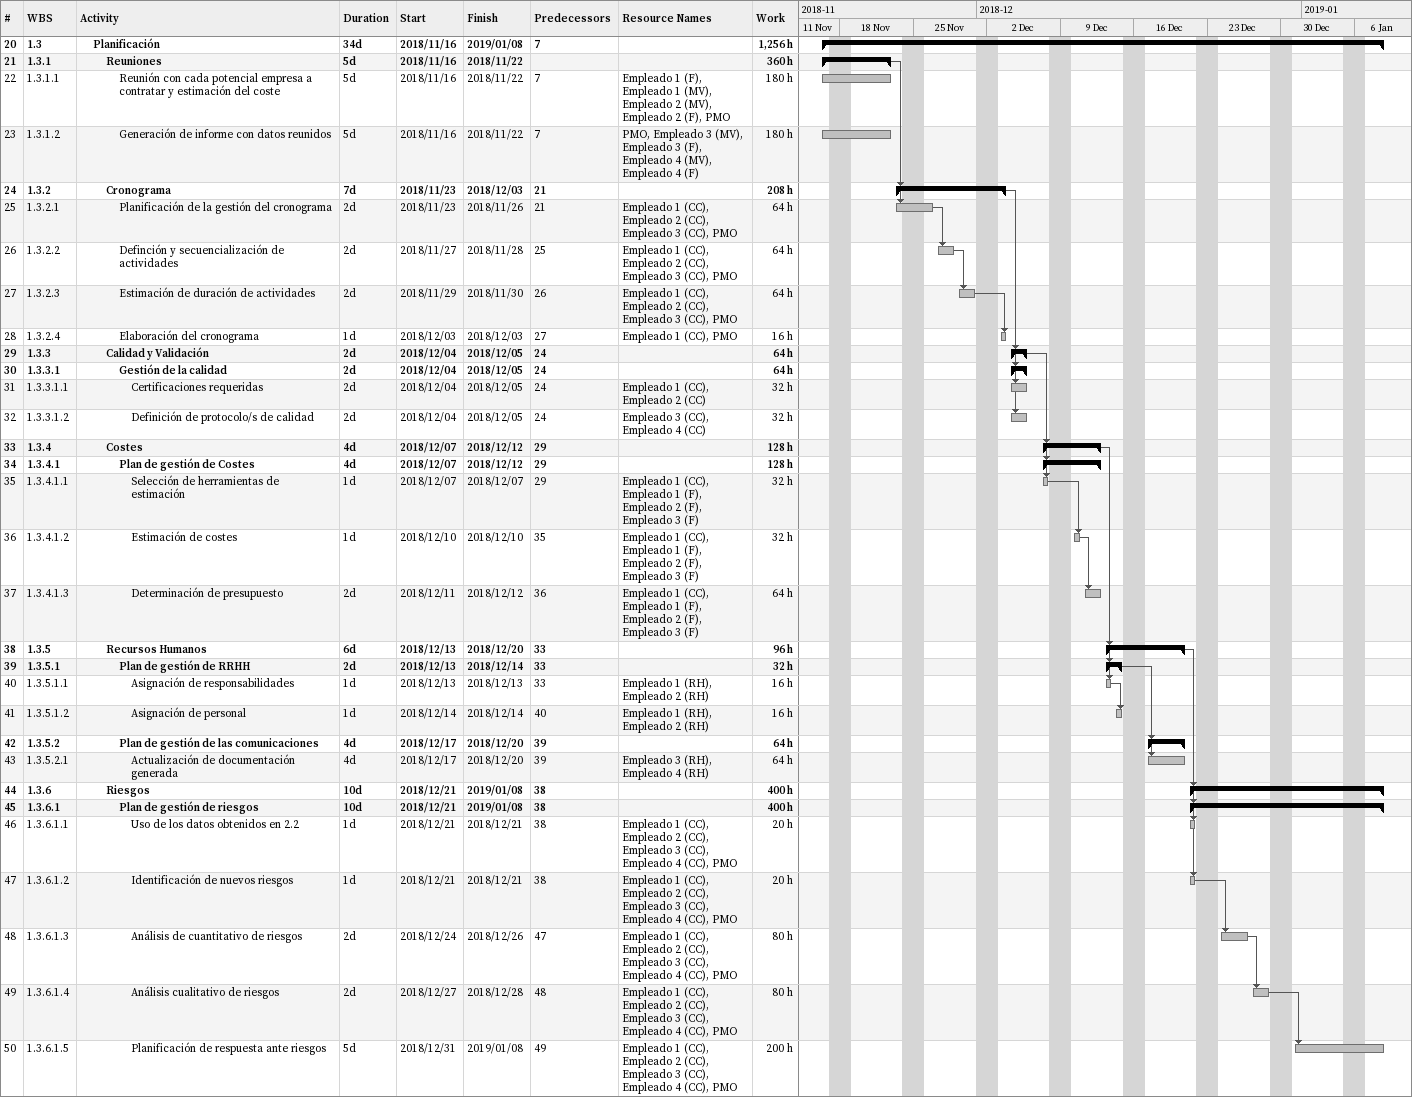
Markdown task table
| ID | WBS | Task | Duration | Start | Finish | Predecessors | Resources | Work (h) |
|---|---|---|---|---|---|---|---|---|
| 20 | 1.3 | **Planificación** | 34d | 2018-11-16 | 2019-01-08 | 7 |  | 1256 |
| 21 | 1.3.1 | **Reuniones** | 5d | 2018-11-16 | 2018-11-22 |  |  | 360 |
| 22 | 1.3.1.1 | Reunión con cada potencial empresa a contratar y estimación del coste | 5d | 2018-11-16 | 2018-11-22 | 7 | Empleado 1 (F), Empleado 1 (MV), Empleado 2 (MV), Empleado 2 (F), PMO | 180 |
| 23 | 1.3.1.2 | Generación de informe con datos reunidos | 5d | 2018-11-16 | 2018-11-22 | 7 | PMO, Empleado 3 (MV), Empleado 3 (F), Empleado 4 (MV), Empleado 4 (F) | 180 |
| 24 | 1.3.2 | **Cronograma** | 7d | 2018-11-23 | 2018-12-03 | 21 |  | 208 |
| 25 | 1.3.2.1 | Planificación de la gestión del cronograma | 2d | 2018-11-23 | 2018-11-26 | 21 | Empleado 1 (CC), Empleado 2 (CC), Empleado 3 (CC), PMO | 64 |
| 26 | 1.3.2.2 | Definción y secuencialización de actividades | 2d | 2018-11-27 | 2018-11-28 | 25 | Empleado 1 (CC), Empleado 2 (CC), Empleado 3 (CC), PMO | 64 |
| 27 | 1.3.2.3 | Estimación de duración de actividades | 2d | 2018-11-29 | 2018-11-30 | 26 | Empleado 1 (CC), Empleado 2 (CC), Empleado 3 (CC), PMO | 64 |
| 28 | 1.3.2.4 | Elaboración del cronograma | 1d | 2018-12-03 | 2018-12-03 | 27 | Empleado 1 (CC), PMO | 16 |
| 29 | 1.3.3 | **Calidad y Validación** | 2d | 2018-12-04 | 2018-12-05 | 24 |  | 64 |
| 30 | 1.3.3.1 | **Gestión de la calidad** | 2d | 2018-12-04 | 2018-12-05 | 24 |  | 64 |
| 31 | 1.3.3.1.1 | Certificaciones requeridas | 2d | 2018-12-04 | 2018-12-05 | 24 | Empleado 1 (CC), Empleado 2 (CC) | 32 |
| 32 | 1.3.3.1.2 | Definición de protocolo/s de calidad | 2d | 2018-12-04 | 2018-12-05 | 24 | Empleado 3 (CC), Empleado 4 (CC) | 32 |
| 33 | 1.3.4 | **Costes** | 4d | 2018-12-07 | 2018-12-12 | 29 |  | 128 |
| 34 | 1.3.4.1 | **Plan de gestión de Costes** | 4d | 2018-12-07 | 2018-12-12 | 29 |  | 128 |
| 35 | 1.3.4.1.1 | Selección de herramientas de estimación | 1d | 2018-12-07 | 2018-12-07 | 29 | Empleado 1 (CC), Empleado 1 (F), Empleado 2 (F), Empleado 3 (F) | 32 |
| 36 | 1.3.4.1.2 | Estimación de costes | 1d | 2018-12-10 | 2018-12-10 | 35 | Empleado 1 (CC), Empleado 1 (F), Empleado 2 (F), Empleado 3 (F) | 32 |
| 37 | 1.3.4.1.3 | Determinación de presupuesto | 2d | 2018-12-11 | 2018-12-12 | 36 | Empleado 1 (CC), Empleado 1 (F), Empleado 2 (F), Empleado 3 (F) | 64 |
| 38 | 1.3.5 | **Recursos Humanos** | 6d | 2018-12-13 | 2018-12-20 | 33 |  | 96 |
| 39 | 1.3.5.1 | **Plan de gestión de RRHH** | 2d | 2018-12-13 | 2018-12-14 | 33 |  | 32 |
| 40 | 1.3.5.1.1 | Asignación de responsabilidades | 1d | 2018-12-13 | 2018-12-13 | 33 | Empleado 1 (RH), Empleado 2 (RH) | 16 |
| 41 | 1.3.5.1.2 | Asignación de personal | 1d | 2018-12-14 | 2018-12-14 | 40 | Empleado 1 (RH), Empleado 2 (RH) | 16 |
| 42 | 1.3.5.2 | **Plan de gestión de las comunicaciones** | 4d | 2018-12-17 | 2018-12-20 | 39 |  | 64 |
| 43 | 1.3.5.2.1 | Actualización de documentación generada | 4d | 2018-12-17 | 2018-12-20 | 39 | Empleado 3 (RH), Empleado 4 (RH) | 64 |
| 44 | 1.3.6 | **Riesgos** | 10d | 2018-12-21 | 2019-01-08 | 38 |  | 400 |
| 45 | 1.3.6.1 | **Plan de gestión de riesgos** | 10d | 2018-12-21 | 2019-01-08 | 38 |  | 400 |
| 46 | 1.3.6.1.1 | Uso de los datos obtenidos en 2.2 | 1d | 2018-12-21 | 2018-12-21 | 38 | Empleado 1 (CC), Empleado 2 (CC), Empleado 3 (CC), Empleado 4 (CC), PMO | 20 |
| 47 | 1.3.6.1.2 | Identificación de nuevos riesgos | 1d | 2018-12-21 | 2018-12-21 | 38 | Empleado 1 (CC), Empleado 2 (CC), Empleado 3 (CC), Empleado 4 (CC), PMO | 20 |
| 48 | 1.3.6.1.3 | Análisis de cuantitativo de riesgos | 2d | 2018-12-24 | 2018-12-26 | 47 | Empleado 1 (CC), Empleado 2 (CC), Empleado 3 (CC), Empleado 4 (CC), PMO | 80 |
| 49 | 1.3.6.1.4 | Análisis cualitativo de riesgos | 2d | 2018-12-27 | 2018-12-28 | 48 | Empleado 1 (CC), Empleado 2 (CC), Empleado 3 (CC), Empleado 4 (CC), PMO | 80 |
| 50 | 1.3.6.1.5 | Planificación de respuesta ante riesgos | 5d | 2018-12-31 | 2019-01-08 | 49 | Empleado 1 (CC), Empleado 2 (CC), Empleado 3 (CC), Empleado 4 (CC), PMO | 200 |
